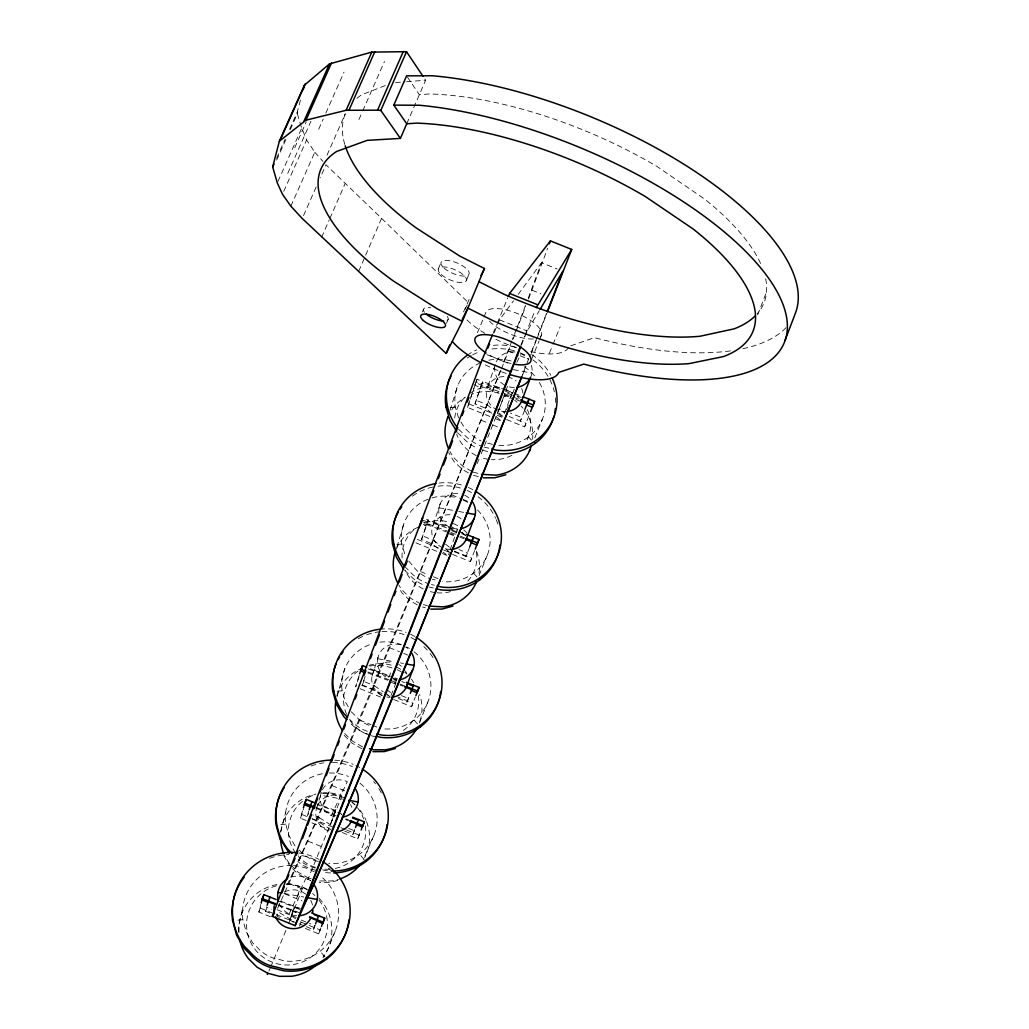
<?xml version="1.0" encoding="UTF-8"?>
<svg xmlns="http://www.w3.org/2000/svg" width="1029" height="1029" viewBox="0 0 1029 1029"><rect width="100%" height="100%" fill="white"/><g stroke="black" fill="none" stroke-linecap="round" stroke-linejoin="round"><path stroke-width="0.75" stroke-dasharray="5 3.75" d="M238.934 932.647L238.947 924.942L242.831 907.128M242.085 913.173L242.227 912.453M280.634 832.294L285.702 812.241M283.605 821.091L283.798 820.28M270.421 916.762L258.858 912.041L260.761 904.465M258.858 912.041L261.623 903.578M269.739 913.019L265.546 911.308L266.717 906.832M336.972 696.813L344.908 668.413M289.522 129.32L297.304 111.942L301.265 97.073M306.218 820.563L300.455 818.209L302.989 809.141M300.455 818.209L303.684 808.46M308.739 811.251L307.079 816.987L308.597 813.283M316.508 808.678L320.559 795.185L342.451 799.16M290.898 865.08L298.166 872.232L308.327 878.007L307.864 879.538L310.694 880.258M396.885 547.184L404.474 522.076M359.185 675.307L355.648 686.922L359.777 674.638M381.708 695.36L372.82 689.237L362.401 685.005L365.166 676.156M362.401 685.005L365.256 677.018M293.484 922.267L289.869 920.003L293.651 907.938M297.625 895.912L300.095 888.04M450.033 410.352L457.931 385.18M289.869 920.003L295.284 903.951M334.824 811.727L330.335 825.284L336.367 807.958M389.361 676.645L367.842 668.747L368.112 667.885L373.964 670.175L373.386 671.963M371.983 676.336L379.071 654.251A18.548 17.969 19.2 0 1 403.561 645.852M438.11 548.418L431.897 543.762L421.504 539.556L428.218 519.992L457.738 531.054M421.504 539.556L428.218 519.992L422.649 517.741M489.843 416.436L467.488 407.394L473.829 388.19M476.08 381.643L477.057 379.277L482.742 381.566L480.479 387.521L474.806 385.232L475.591 382.827L503.181 393.181M467.488 407.394L477.057 379.277M339.326 798.594L342.245 789.757M286.654 883.821A46.614 46.446 8.3 0 1 291.181 884.181L302.899 887.268L288.609 923.746M440.361 503.4L433.338 524.378M491.798 413.221L485.572 408.191L474.974 403.908L481.276 385.129M474.974 403.908L482.742 381.566L504.66 389.592M495.283 364.69L487.862 386.351M390.994 695.501L396.499 681.622M396.641 679.577L395.355 683.192L389.284 680.812M507.503 386.287L505.329 392.306L512.082 395.033L511.001 397.991M450.007 550.013L455.32 535.35L450.483 533.446M502.834 416.346L498.01 412.127L504.789 393.785M450.895 530.411L452.104 527.067A43.321 41.507 19.5 0 1 457.892 529.896M456.091 533.254L456.876 531.093M306.282 926.692L313.459 929.624L315.028 925.29M512.223 392.358L504.056 414.571M506.641 409.825L508.275 405.387M514.294 389.039L512.455 394.017L505.689 391.303M344.664 831.123L352.883 834.468L354.966 828.885M352.883 834.468L355.442 827.959M528.25 298.05L541.511 262.691L557.126 268.981M528.507 299.092L547.634 248.349M305.407 928.454L318.656 933.856L320.919 927.888M318.656 933.856L321.382 926.949M398.274 698.459L407.021 702.01L409.748 694.807M407.021 702.01L410.121 694.112M342.245 832.538L357.732 838.841L360.562 831.458M357.732 838.841L360.935 830.699M454.368 551.776L465.996 556.483L469.52 547.479M524.623 410.301L520.365 421.157L521.793 417.645L510.371 413.041M757.691 314.874L766.515 291.953M501.509 368.742L510.744 345.127M513.034 339.184L525.639 306.526M393.734 699.463L411.561 706.704L415.343 696.929M452.541 554.425L470.33 561.615L474.652 550.541M277.637 908.208C358.336 731.58 428.99 550.541 500.93 370.221M531.157 353.359L536.392 340.033M536.971 338.554L546.875 313.369M506.461 419.51L524.61 426.842L530.076 412.899M522.385 375.469L525.896 366.646M549.435 353.179L552.406 345.86M552.997 344.393L560.149 326.836M524.61 426.842L526.038 423.343L509.291 416.578M470.33 561.615L471.745 558.142L453.969 550.939M411.561 706.704L413.002 703.154L398.146 697.122M534.771 437.917L542.347 419.266M479.064 575.494L487.154 555.557M427.858 702.087L418.97 723.94A43.462 42.305 19.1 0 0 419.575 694.472M285.856 930.538L271.283 965.665M299.516 926.049L301.111 922.151L297.497 919.887M531.414 359.674L539.093 340.869M539.685 339.429L541.46 335.081M313.459 929.624L315.054 925.701L309.523 923.45M465.996 556.483L467.41 552.997L459.024 549.602M373.9 835.484L363.224 859.717M335.158 931.374L328.238 948.314L323.003 957.6M521.034 344.754L524.687 335.853M525.304 334.374L535.041 310.629M521.343 345.268L527.195 331.004L539.325 310.642M504.84 393.49L503.876 395.856L510.024 398.339L512.082 395.033M498.01 412.127L499.438 408.616L504.274 412.848M335.158 811.624L333.615 815.38L336.097 816.396M448.515 554.695L449.467 552.38L444.502 548.663M485.572 408.191L487.013 404.693L476.414 400.41M331.042 829.76L317.768 821.335L319.286 817.643L312.61 814.917M431.897 543.762L433.325 540.276L422.945 536.083M372.82 689.237L374.273 685.687L363.867 681.455M481.238 453.738L504.724 394.84A44.183 41.726 19.7 0 1 513.587 399.586M493.032 333.46L496.711 324.559M497.329 323.08L507.76 297.895M494.203 332.663L499.515 319.839L513.51 300.79M474.806 385.232L476.273 381.682L481.945 383.971M265.546 911.308L267.154 907.398L271.347 909.109M477.392 332.817L483.398 318.398M483.99 316.958L485.791 312.636A30.021 10.882 22.4 0 1 520.828 315.015A30.021 10.882 22.4 0 1 539.53 337.332M463.513 311.954L470.485 296.403M477.083 463.706L480.041 456.644M446.535 323.26L448.194 319.312M466.407 280.441L469.147 273.92M438.251 269.083L441.017 262.575M422.366 311.967L423.472 309.33M358.722 271.244L381.566 218.367L325.961 164.743L320.199 177.824M406.738 123.776L425.62 80.223L423.884 77.625M321.614 237.313L329.203 219.974M329.833 218.534L345.011 183.869M268.955 971.016L270.704 967.016M358.915 119.57L362.105 112.302M362.748 110.849L384.46 61.47M327.029 155.16L345.165 114.078M303.529 215.614L316.353 186.545M318.694 129.23L323.235 118.978M325.833 113.126L344.033 72.12M290.873 206.199L314.784 152.189L306.591 139.957L300.777 125.409M277.946 181.477L301.626 128.329M294.718 147.79L306.243 121.911M287.734 173.425L310.964 121.229M283.772 191.304L306.591 139.957M276.569 158.299L284.994 139.468M276.672 160.087L286.384 138.375M290.255 129.693L297.368 113.782L297.304 111.942M289.136 913.893L306.076 878.007M390.75 672.915L388.177 678.343A18.548 17.969 19.2 0 1 379.058 654.277M331.299 815.573L347.313 781.68A19.062 18.741 18 0 0 322.064 790.516M516.867 362.388L521.021 353.68A18.869 17.699 19.7 0 1 528.559 359.751M465.095 309.279L467.179 305.137M518.179 294.435L541.511 262.691M385.309 85.561L361.603 94.797A229.403 92.018 22.5 0 0 356.15 98.977M570.786 345.808L594.415 337.666A262.781 104.276 22.5 0 0 731.233 350.773M337.859 880.361L330.823 882.342L319.144 882.458M395.509 82.577L405.014 81.831M406.596 81.715L425.62 80.223M319.633 880.978L331.312 880.953A44.607 44.015 17.5 0 0 338.438 879.396M284.004 893.468L303.671 897.005M377.643 658.714L394.364 661.788M400.435 662.908L403.471 663.473M438.971 507.786L454.098 510.603M458.638 511.452L464.684 512.571M513.42 369.643L531.929 373.128M473.456 475.308L480.44 477.122M422.546 606.994L425.286 607.702M322.566 869.814L325.421 870.56A56.235 55.373 17.7 0 0 331.299 871.01M308.327 878.007L311.157 878.753M446.663 525.613L441.222 524.173A43.321 41.507 19.5 0 0 422.212 525.729M423.369 604.628L427.485 605.708M499.181 393.348L493.637 391.869A44.183 41.726 19.7 0 0 472.568 393.914M492.441 444.348L489.56 443.589A34.214 32.246 19.6 0 1 485.212 442.521M473.07 472.067L480.067 473.919M391.933 667.872L383.753 665.712A43.462 42.305 19.1 0 0 369.308 666.175M499.888 389.232L482.344 382.775M446.483 527.864L427.871 521.021M373.964 670.175L391.071 676.297M335.557 810.376L317.974 804.086L317.768 804.807L335.313 811.096M280.428 901.07L300.314 908.466M277.418 900.697L300.095 909.109M480.877 386.325L498.37 392.769M449.634 531.967L422.572 521.844M426.418 524.558L446.419 531.929M368.06 672.014L389.579 679.95M367.79 672.876L387.843 680.285M316.315 807.662L334.001 814.183M316.096 808.382L336.251 815.894M278.409 904.813L299.465 912.749M278.229 905.456L296.648 912.363M514.346 393.412L521.639 396.255M516.828 395.728L521.201 397.438M504.634 393.721L510.821 396.139M513.6 397.233L519.156 399.406M504.21 394.904L510.384 397.335M515.941 399.509L520.095 401.13M459.166 531.607L466.317 534.411M461.648 533.742L465.931 535.414M450.843 532.443L455.693 534.347M460.143 536.083L464.593 537.833M459.77 537.099L464.22 538.849M401.722 681.52L404.59 682.651M392.01 680.915L395.651 682.343M400.114 684.105L404.59 685.867M399.818 684.954L402.789 686.124M345.847 818.865L348.651 819.959M345.59 819.573L348.394 820.679M506.114 390.12L512.892 392.834M531.942 290.191L540.842 293.779M499.515 319.839L527.195 331.004M508.455 351.069L518.642 355.172M520.095 355.764L528.816 359.288M486.82 354.619L510.217 364.06M452.065 529.922L456.04 531.53M395.072 677.905L397.734 678.986M393.438 678.227L396.101 679.294M468.928 403.921L491.27 412.938M497.226 415.356L503.194 417.761L494.473 410.725M495.798 418.842L501.766 421.247L493.045 414.224M481.238 420.308L486.974 422.623M492.724 424.951L498.46 427.267M451.538 494.82L461.494 498.846M462.921 499.425L470.047 502.306M451.782 530.745L457.069 532.893M421.98 519.799L427.537 522.05L426.083 525.575L423.305 524.456M449.004 533.742L455.024 536.186M417.35 539.376L442.161 549.422M443.628 550.013L449.467 552.38M415.922 542.836L440.746 552.895M442.213 553.486L448.052 555.853L443.075 552.136M420.539 571.584L427.652 574.465M433.338 576.767L439.023 579.07M389.464 647.64L399.471 651.691M403.754 653.428L408.037 655.164M338.052 812.203L341.962 814.402L337.872 812.73M393.207 678.896L395.869 679.963M390.287 681.905L395.123 683.873M401.451 695.617L408.462 698.459M361.501 685.173L381.991 693.495M360.047 688.697L380.55 697.032M359.52 719.991L371.083 724.686M372.524 725.278L376.858 727.027M331.968 785.577L345.178 790.954M348.638 828.422L354.4 830.763M340.933 827.702L345.152 829.413M346.567 829.991L359.237 835.149M301.973 814.531L310.617 818.055M312.057 818.634L335.094 828.011M312.43 819.161L317.768 821.335M311.98 822.904L329.267 829.94M308.121 841.22L323.518 847.484M289.329 883.641L305.484 890.226M284.879 893.918L301.96 900.877M299.966 909.546L294.255 907.218L292.635 911.192L296.532 912.774M276.955 909.649L296.172 917.482M301.253 920.08L308.147 922.897M301.111 922.151L320.251 929.959M299.117 923.772L304.854 926.113M260.466 908.157L274.91 914.061M276.364 914.64L296.596 922.897M471.809 471.359L462.973 466.42L454.664 458.548A44.183 41.726 19.7 0 1 449.943 451.448M420.629 603.894L410.738 598.338L402.609 590.543A43.321 41.507 19.5 0 1 398.982 585.269M468.298 472.813L462.021 469.263L453.789 461.211L448.683 452.567M362.594 746.887L352.69 741.279L344.561 733.394M417.35 604.885L409.966 600.692L401.915 592.768L399.059 587.893M361.976 748.803L352.111 743.195L344.046 735.195M279.335 917.431L276.724 915.874L278.332 911.964L293.985 921.328M291.464 916.093L296.288 919.129M319.286 817.643L331.222 825.232M374.273 685.687L383.161 691.81M384.434 692.684L389.515 696.183M386.505 689.546L391.457 693.186M387.534 694.909L390.004 696.736M433.325 540.276L439.537 544.933M445.506 544.122L450.342 548.02M445.287 548.586L448.914 551.505M487.013 404.693L493.238 409.722M458.587 429.234L463.822 434.212A41.867 39.436 19.5 0 0 481.829 446.277M457.493 432.579L462.716 437.531A41.726 39.334 19.5 0 0 476.62 447.898M404.616 566.49L409.735 571.404A41.019 39.231 19.4 0 0 427.344 583.314M404.744 570.31L408.822 574.221A40.89 39.115 19.4 0 0 424.9 585.54M351.236 711.759L355.417 715.811A33.648 32.696 18.9 0 0 369.823 725.638M381.566 218.367L467.68 301.986M292.596 868.592L297.754 873.75L307.864 879.538L341.705 796.549L330.489 793.591A44.607 44.015 17.5 0 0 318.913 793.591M314.784 152.189L322.913 161.321M407.433 77.098L419.343 94.694L429.44 93.948A229.763 91.105 22.5 0 1 657.377 166.711L704.788 199.214A229.763 91.105 22.5 0 1 760.958 264.286M460.966 421.954L464.812 428.128L469.095 432.193A34.214 32.246 19.6 0 0 481.032 440.939M408.757 561.037L415.189 568.715A33.533 32.079 19.4 0 0 429.569 578.439M348.252 706.794L345.281 701.829L342.13 690.781A44.761 43.462 19.1 0 1 372.845 643.627M295.027 845.864L288.943 835.574L285.766 824.1A45.971 45.276 17.6 0 1 323.453 773.589M283.657 855.369L289.496 865.505M480.517 362.787A45.52 42.858 19.7 0 0 455.358 407.291L458.664 418.25M428.051 499.206A44.607 42.626 19.5 0 0 401.824 544.058L405.014 554.914M297.368 113.782L300.352 123.956M291.914 865.582A48.106 47.861 11.4 0 0 242.857 919.643L246.137 931.747L252.452 942.603L256.928 947.027A36.169 36.015 8 0 0 278.46 959.311L284.57 960.906A48.106 47.861 11.4 0 0 320.765 876.258M546.348 313.832A367.97 4.386 -68 0 1 529.446 356.896M528.842 358.426A367.97 4.386 -68 0 1 526.411 364.588M525.793 366.144A367.97 4.386 -68 0 1 522.295 375.006M525.497 305.42A367.919 7.229 -67.9 0 1 516.97 327.672M516.417 329.126A367.919 7.229 -67.9 0 1 512.416 339.493M511.837 340.998A367.919 7.229 -67.9 0 1 502.384 365.334M500.171 370.98A367.919 7.229 -67.9 0 1 285.882 887.512M330.618 872.926A56.055 55.206 17.6 0 1 324.752 872.489M311.092 766A56.055 55.206 17.6 0 1 323.788 762.849M332.508 762.412A56.055 55.206 17.6 0 1 352.394 766.579M373.604 781.641A56.055 55.206 17.6 0 1 375.456 783.866M378.813 788.587A56.055 55.206 17.6 0 1 382.312 794.967M364.202 859.408A16.374 2.765 52.8 0 1 359.674 854.186M359.983 783.223A45.971 45.276 17.6 0 1 374.132 834.918A45.971 45.276 17.6 0 1 328.714 863.588M329.383 773.023A45.971 45.276 17.6 0 1 348.419 776.432M366.517 821.566A44.607 44.015 17.5 0 1 364.588 857.839M289.856 864.064A44.607 44.015 17.5 0 1 284.544 855.369M280.827 831.393A44.607 44.015 17.5 0 1 316.057 794.054M351.789 802.247A44.607 44.015 17.5 0 1 355.134 805.025M360.06 810.337A44.607 44.015 17.5 0 1 365.977 820.242M285.779 824.088A16.361 2.997 -8.2 0 1 278.82 824.653M334.669 760.199A56.235 55.373 17.7 0 1 353.14 764.328M355.815 765.499A56.235 55.373 17.7 0 1 359.726 767.518M316.186 870.341A42.138 41.559 17 0 1 297.741 861.479M315.388 868.077A42.279 41.687 17 0 1 298.32 859.524M365.334 825.901A38.703 38.163 17.6 0 1 332.521 868.926M329.653 869.196A38.703 38.163 17.6 0 1 322.399 868.952M315.311 867.357A38.703 38.163 17.6 0 1 298.423 856.488M295.709 853.131A38.703 38.163 17.6 0 1 303.362 800.678M308.173 797.565A38.703 38.163 17.6 0 1 316.122 794.311M321.743 793.153A38.703 38.163 17.6 0 1 341.538 795.726M352.523 802.491A38.703 38.163 17.6 0 1 354.632 804.472M357.475 807.701A38.703 38.163 17.6 0 1 363.636 818.955M328.804 831.008A18.638 18.342 17.9 0 1 316.893 807.083M317.511 805.617A18.638 18.342 17.9 0 1 345.345 798.8M350.452 804.446A18.638 18.342 17.9 0 1 351.841 807.366M334.837 816.82A19.062 18.741 18 0 1 321.575 791.635M299.31 850.07A34.549 34.073 17.1 0 0 318.424 861.479A58.666 58.344 11.4 0 0 298.101 854.97M568.664 347.583A60.055 21.776 22.4 0 1 530.411 351.571M516.712 347.789A60.055 21.776 22.4 0 1 494.023 338.387M484.929 333.383A60.055 21.776 22.4 0 1 465.134 318.09M533.421 338.953A30.021 10.882 22.4 0 1 489.508 321.228M786.092 327.634A262.781 104.276 22.5 0 1 741.497 349.011M765.653 278.743A229.763 91.105 22.5 0 1 757.138 313.858M506.191 373.398A60.222 21.326 22.4 0 1 483.437 363.97M511.014 363.546A30.111 10.663 22.4 0 1 487.257 353.693M344.779 144.394A229.403 92.018 22.5 0 1 346.413 111.338M447.191 316.34A13.338 4.746 22.9 0 1 445.879 320.932M424.514 312.314A13.338 4.746 22.9 0 1 430.739 307.812M412.475 496.145A54.383 51.964 19.5 0 1 435.01 486.588M438.084 486.138A54.383 51.964 19.5 0 1 465.79 489.907M467.23 490.511A54.383 51.964 19.5 0 1 471.475 492.582M478.099 496.788A54.383 51.964 19.5 0 1 495.592 518.243M496.197 519.645A54.383 51.964 19.5 0 1 497.792 523.967M476.993 576.883A15.859 3.962 53.2 0 1 473.597 573.102M477.482 509.908A44.607 42.626 19.5 0 1 485.971 558.232A44.607 42.626 19.5 0 1 442.303 581.604M432.116 497.843A44.607 42.626 19.5 0 1 457.789 498.1M463.23 500.094A44.607 42.626 19.5 0 1 468.401 502.782M396.294 549.062A43.321 41.507 19.5 0 1 419.227 526.771M461.918 532.546A43.321 41.507 19.5 0 1 465.635 535.607M476.453 551.132A43.321 41.507 19.5 0 1 478.459 575.661M401.837 544.032A15.847 4.18 -8.7 0 1 395.946 544.354M433.26 587.919A40.89 39.115 19.4 0 1 429.08 586.967M439.087 483.064A54.563 52.119 19.5 0 1 463.938 485.752M468.324 487.45A54.563 52.119 19.5 0 1 473.97 490.306M434.251 585.141A41.019 39.231 19.4 0 1 431.46 584.549M476.414 552.239A37.571 35.976 19.5 0 1 467.59 581.334M450.573 591.598A37.571 35.976 19.5 0 1 436.695 592.768M435.306 592.601A37.571 35.976 19.5 0 1 428.437 591.045M423.228 588.935A37.571 35.976 19.5 0 1 405.13 570.272M402.107 557.962A37.571 35.976 19.5 0 1 416.205 527.864M424.553 523.234A37.571 35.976 19.5 0 1 449.12 522.127M453.082 523.491A37.571 35.976 19.5 0 1 459.307 526.681M463.783 529.986A37.571 35.976 19.5 0 1 466.806 532.868M451.525 549.319A18.072 17.261 19.6 0 1 431.743 531.71A18.072 17.261 19.6 0 1 451.075 514.757M457.12 516.404A18.072 17.261 19.6 0 1 461.108 518.899M457.365 528.906A18.483 17.609 19.6 0 1 438.778 509.342A18.483 17.609 19.6 0 1 460.079 493.817M464.671 495.271A18.483 17.609 19.6 0 1 468.748 497.817M435.216 579.932A33.533 32.079 19.4 0 1 432.36 579.301M467.282 358.041A55.502 52.247 19.7 0 1 471.243 355.584M472.607 354.838A55.502 52.247 19.7 0 1 478.292 352.278M492.055 348.96A55.502 52.247 19.7 0 1 518.809 352.304M520.301 352.883A55.502 52.247 19.7 0 1 526.102 355.597M532.881 359.867A55.502 52.247 19.7 0 1 554.322 391.805M555.338 397.837A55.502 52.247 19.7 0 1 555.621 402.442M531.556 440.078A16.181 4.669 53.5 0 1 528.623 436.875M539.35 382.454A45.52 42.858 19.7 0 1 538.334 426.791A45.52 42.858 19.7 0 1 496.788 445.3M488.814 360.214A45.52 42.858 19.7 0 1 512.133 361.269M524.224 366.813A45.52 42.858 19.7 0 1 535.183 376.498M451.718 409.864A44.183 41.726 19.7 0 1 465.468 397.143M514.744 400.397A44.183 41.726 19.7 0 1 516.995 402.159M521.163 406.082A44.183 41.726 19.7 0 1 523.028 408.204M524.983 410.764A44.183 41.726 19.7 0 1 532.585 439.267M455.371 407.278A16.168 4.901 -9.1 0 1 450.175 407.523M487.682 451.448A41.726 39.334 19.5 0 1 482.022 450.033M467.14 355.365A55.682 52.389 19.6 0 1 476.568 349.911M493.251 345.371A55.682 52.389 19.6 0 1 520.095 348.741M531.581 354.503A55.682 52.389 19.6 0 1 550.798 375.276M488.878 448.155A41.867 39.436 19.5 0 1 483.206 446.753M527.35 409.671A38.33 36.169 19.7 0 1 525.253 443.126M511.889 455.32A38.33 36.169 19.7 0 1 491.386 459.616M488.543 459.32A38.33 36.169 19.7 0 1 480.17 457.249M476.221 455.577A38.33 36.169 19.7 0 1 456.644 434.122M454.702 417.941A38.33 36.169 19.7 0 1 465.069 397.117M469.854 393.258A38.33 36.169 19.7 0 1 512.635 393.039M517.201 396.384A38.33 36.169 19.7 0 1 519.311 398.3M506.512 411.549A18.445 17.352 19.7 0 1 486.267 393.734A18.445 17.352 19.7 0 1 505.882 376.73M507.464 376.961A18.445 17.352 19.7 0 1 516.121 380.962M521.69 388.46A18.445 17.352 19.7 0 1 522.809 392.937M514.178 387.509A18.869 17.699 19.7 0 1 505.792 385.669M504.686 385.116A18.869 17.699 19.7 0 1 494.705 367.687M496.287 361.745A18.869 17.699 19.7 0 1 516.326 352.175M531.414 365.411A18.869 17.699 19.7 0 1 530.552 377.54M269.572 858.366A58.666 58.344 11.4 0 1 288.956 854.507M328.444 868.244A58.666 58.344 11.4 0 1 330.733 870.277M324.868 956.738A17.171 2.418 52.8 0 1 320.173 951.169M293.484 865.659A48.106 47.861 11.4 0 1 314.308 871.859M319.08 898.304A46.614 46.446 8.3 0 1 323.428 956.996M238.715 931.772A46.614 46.446 8.3 0 1 279.065 884.22M302.899 887.268A46.614 46.446 8.3 0 1 307.015 889.185M242.857 919.63A17.146 2.675 -8.2 0 1 235.551 920.312M298.706 852.912A58.872 58.537 11.7 0 1 319.016 859.408M318.939 899.989A40.465 40.298 9.6 0 1 306.359 960.134A40.465 40.298 9.6 0 1 248.799 937.908A40.465 40.298 9.6 0 1 280.12 884.991M286.101 884.425A40.465 40.298 9.6 0 1 307.697 890.098M312.623 893.532A40.465 40.298 9.6 0 1 314.887 895.526M296.712 915.784A19.975 19.847 13.7 0 1 279.296 903.822M290.834 877.261A19.975 19.847 13.7 0 1 310.462 880.798M284.493 891.976A19.5 19.397 12.6 0 1 305.986 894.433M310.745 900.336A19.5 19.397 12.6 0 1 312.469 905.096M358.221 638.752A54.576 52.981 19.1 0 1 365.218 635.356M366.671 634.803A54.576 52.981 19.1 0 1 378.839 631.87M381.952 631.574A54.576 52.981 19.1 0 1 406.674 635.575M410.97 637.53A54.576 52.981 19.1 0 1 416.449 640.707M423.845 646.534A54.576 52.981 19.1 0 1 429.183 652.296M430.135 653.518A54.576 52.981 19.1 0 1 433.621 658.727M417.504 723.889A15.924 3.306 52.9 0 1 414.121 720.004M414.07 651.781A44.761 43.462 19.1 0 1 427.807 702.215A44.761 43.462 19.1 0 1 382.608 728.802M379.933 642.16A44.761 43.462 19.1 0 1 401.439 644.681M406.751 647.035A44.761 43.462 19.1 0 1 409.298 648.463M336.882 695.707A43.462 42.305 19.1 0 1 361.616 668.464M397.245 669.738A43.462 42.305 19.1 0 1 402.198 672.529M342.142 690.768A15.911 3.524 -8.4 0 1 335.428 691.205M370.607 734.873A41.031 39.887 18.8 0 1 348.908 721.638M379.662 629.246A54.756 53.148 19 0 1 406.108 632.398M410.468 634.237A54.756 53.148 19 0 1 414.687 636.449M367.276 731.323A41.16 40.002 18.8 0 1 349.641 719.284M418.353 695.617A37.7 36.671 19.1 0 1 401.104 731.928M375.418 736.661A37.7 36.671 19.1 0 1 371.263 735.722M367.25 734.346A37.7 36.671 19.1 0 1 349.191 719.22M346.593 714.28A37.7 36.671 19.1 0 1 357.951 671.101M368.987 665.416A37.7 36.671 19.1 0 1 393.76 665.982M396.345 667.024A37.7 36.671 19.1 0 1 401.297 669.699M404.693 672.13A37.7 36.671 19.1 0 1 406.815 673.969M411.471 679.166A37.7 36.671 19.1 0 1 413.761 682.651M389.94 697.302A18.136 17.596 19.2 0 1 386.788 696.993M382.273 695.553A18.136 17.596 19.2 0 1 392.834 662.29M398.737 664.451A18.136 17.596 19.2 0 1 401.323 666.252M405.387 670.972A18.136 17.596 19.2 0 1 406.751 673.776M396.422 680.13A18.548 17.969 19.2 0 1 393.991 680.002M405.683 647.009A18.548 17.969 19.2 0 1 407.638 648.424M444.013 268.042A15.178 5.634 23 0 0 468.246 275.129A15.178 5.634 23 0 0 452.992 261.495A15.178 5.634 23 0 0 444.013 268.042M441.274 274.537A15.191 5.608 23 0 0 465.52 281.65A15.191 5.608 23 0 0 450.226 268.029A15.191 5.608 23 0 0 441.274 274.537"/><path stroke-width="1.5" d="M261.147 902.947L263.887 894.625L276.184 899.552M263.887 894.625L261.906 899.912L267.9 902.356M345.204 145.784A229.403 92.018 22.5 0 0 416.089 227.859L459.77 256.092L484.453 268.518L462.355 321.395L446.162 353.449L302.243 218.521L290.873 206.199L282.46 194.237L277.303 182.918L272.685 166.994L279.348 141.217L304.43 85.175L329.486 63.914L371.803 52.093L406.519 51.682L423.022 76.326M267.116 905.34L269.894 897.069L269.714 897.738M303.246 89.639L304.43 85.175M267.334 974.489L267.669 973.228L257.057 967.17L248.388 958.578A46.614 46.446 8.3 0 1 239.59 939.31M303.414 807.636L306.23 799.392L315.569 803.134M306.23 799.392L304.262 804.614L309.986 806.942M309.163 809.81L311.967 801.72L311.748 802.453M447.641 418.031L448.027 416.732A44.183 41.726 19.7 0 0 448.695 448.927M359.623 673.854L362.517 665.609L366.71 667.319M361.102 670.265L362.517 665.609M419.125 527.697L422.649 517.741L420.578 524.173M315.556 923.849L318.694 915.72L324.701 918.177L322.514 923.952M406.262 687.269L412.693 669.892M355.481 827.496L357.05 823.277L350.053 820.512M549.306 243.873L550.425 240.889L571.687 249.442L547.454 311.89M521.806 376.936C447.371 560.252 376.601 745.408 295.104 925.663L272.261 916.35L481.984 360.124L492.415 334.939M282.036 892.748L284.3 886.754M287.13 879.242L288.827 874.74M293.355 862.739L295.053 858.237M296.198 855.24L297.895 850.739M302.423 838.725L306.385 828.229M307.517 825.219L311.478 814.724M313.755 808.717L317.717 798.208M319.98 792.214L322.81 784.703M326.206 775.699L329.036 768.2M331.312 762.193L334.142 754.694M337.538 745.691L339.236 741.189M343.763 729.188L345.461 724.686M355.095 699.167L356.793 694.665M364.163 675.165L365.861 670.664M370.389 658.65L372.086 654.148M375.482 645.144L379.444 634.649M381.72 628.642L384.55 621.143M387.946 612.139L390.776 604.628M394.171 595.624L395.869 591.122M399.278 582.118L402.107 574.619M405.503 565.616L407.201 561.114M432.129 495.09L433.826 490.576M438.354 478.575L440.052 474.073M443.448 465.069L446.277 457.571M449.686 448.567L452.516 441.055M455.911 432.051L457.609 427.549M462.137 415.549L463.835 411.047M467.243 402.043L468.941 397.541M473.893 518.938L466.124 539.582A18.072 17.261 19.6 0 1 451.525 549.319M321.472 926.396L323.08 922.151L309.742 916.813M410.301 693.353L413.504 685.173L419.086 687.449L415.896 695.527M784.96 340.612L795.829 312.057A262.781 104.276 22.5 0 0 691.591 169.155A262.781 104.276 22.5 0 0 432.309 75.76L406.584 75.837L393.811 105.125L406.738 123.776L400.397 138.388L367.16 140.368L336.65 151.456A230.869 88.34 22.5 0 0 393.374 280.994L437.492 308.983L462.355 321.395M361.128 829.991L362.8 825.618L357.05 823.277M362.645 826.248L364.33 821.849L352.703 817.193M469.674 546.875L472.684 539.222M524.893 409.426L528.031 401.477M528.482 400.294L528.945 399.111L523.105 396.834M547.479 310.899L562.799 271.27L540.135 309.279M295.104 925.663L520.43 346.246M475.192 549.164L479.025 539.466L466.317 534.411M530.617 411.51L534.63 401.413L528.945 399.111L526.578 405.027L532.263 407.317L534.63 401.413M324.701 918.177L322.604 923.412L316.61 920.968M364.33 821.849L362.259 827.033L356.523 824.705L358.594 819.508M419.086 687.449L417.62 691.064L406.069 686.446M479.025 539.466L476.813 545.01L471.243 542.759L473.456 537.202M418.43 689.134L416.977 692.736L411.394 690.472M536.263 307.658L571.687 249.442M520.751 346.696L304.803 902.034L308.07 896.555A367.97 4.386 -68 0 0 521.742 376.408M508.365 296.403L509.599 293.445L550.425 240.889M487.72 348.329L489.495 344.059M420.527 523.324L421.98 519.799M361.989 667.345L360.51 670.947L364.69 672.644M446.162 353.449L449.763 344.831M529.408 451.088L529.935 449.84M476.131 582.646L476.581 581.591A43.321 41.507 19.5 0 1 442.894 606.878L428.861 606.068M279.348 141.217L306.012 120.149L346.117 110.296L377.592 110.18L403.304 51.45M400.397 138.388L380.807 110.45L406.519 51.682M346.117 110.296L371.803 52.093M349.088 109.987L374.788 51.733M304.005 121.062L329.486 63.914M306.012 120.149L331.505 62.949M280.3 139.815L305.407 83.696M272.685 166.994L273.984 164.1M480.955 275.489L484.453 268.518M462.214 319.389L467.899 308.121L492.634 320.495A230.496 89.266 22.5 0 0 689.25 363.597L723.49 356.574A230.496 89.266 22.5 0 0 693.031 228.901L645.35 196.552A230.496 89.266 22.5 0 0 416.809 123.12L406.738 123.776M272.261 916.35L274.602 913.006M395.29 748.52L384.332 751.569L372.961 751.672M452.992 606.055L442.084 609.052L430.765 609.129M505.882 474.768L494.769 477.79L483.231 477.842M393.811 105.125L419.536 105.254A263.63 102.18 22.5 0 1 772.843 284.506A263.63 102.18 22.5 0 1 583.777 364.099L558.747 372.395A60.222 21.326 22.4 0 1 510.5 374.749M377.592 110.18L380.807 110.45M277.959 892.375L280.981 892.915M308.211 897.828L317.279 899.462M348.702 800.292L358.066 802.003M406.506 664.027L414.108 665.429M466.201 512.854L475.269 514.551M267.669 973.228L279.489 976.328L291.709 976.264A46.614 46.446 8.3 0 0 317.459 963.903M376.987 733.883L381.154 734.989A54.756 53.148 19 0 0 439.01 700.53A54.756 53.148 19 0 0 416.05 637.26M376.177 736.198L380.331 737.291A54.576 52.981 19.1 0 0 440.669 691.475M369.488 748.7L373.617 749.794L384.975 749.819A43.462 42.305 19.1 0 0 416.951 728.223M491.708 448.914L495.939 450.046A55.682 52.389 19.6 0 0 546.528 430.392A55.682 52.389 19.6 0 0 552.2 378.067M491.901 452.567L494.717 453.313A55.502 52.247 19.7 0 0 553.975 415.999M481.469 474.292L495.759 475.166A44.183 41.726 19.7 0 0 531.427 445.416M437.029 585.874L441.171 586.98A54.563 52.119 19.5 0 0 498.525 553.383A54.563 52.119 19.5 0 0 475.334 491.116M436.013 588.652L440.155 589.746A54.383 51.964 19.5 0 0 499.914 545.01M314.835 807.109L304.674 803.147M310.205 806.209L314.617 807.842M275.515 903.732L262.241 898.6M268.08 901.7L275.322 904.388M520.545 399.959L533.176 404.976M521.484 401.683L527.041 403.857M466.086 538.424L477.585 543.003M465.7 539.428L471.629 541.756M406.326 682.356L413.504 685.173L413.182 686.021L408.886 684.336M404.281 686.703L411.716 689.636M352.432 817.914L356.844 819.65M349.796 821.232L356.793 823.997M311.633 912.942L318.694 915.72L318.463 916.363L314.231 914.691M309.51 917.444L316.842 920.338M509.599 293.445L537.485 304.687M481.984 360.124L510.075 371.469M361.038 669.223L365.218 670.921M478.948 281.689L503.593 294.062A229.763 91.105 22.5 0 0 699.926 336.264L734.23 328.83A229.763 91.105 22.5 0 0 755.247 315.864M347.596 717.303L344.522 714.319A54.756 53.148 19 0 1 379.662 629.246M346.876 719.657L343.815 716.686L336.547 704.569L332.727 691.102A54.576 52.981 19.1 0 1 336.136 663.821M292.017 853.337L287.824 849.221A56.235 55.373 17.7 0 1 281.624 790.954A56.235 55.373 17.7 0 1 331.737 760.122M289.368 853.26L279.875 838.635L276.016 824.641A56.055 55.206 17.6 0 1 284.145 787.738M456.657 431.241L449.995 420.527L445.969 407.15A55.502 52.247 19.7 0 1 451.075 376.074M403.715 569.333L396.422 557.384L392.551 544.135A54.383 51.964 19.5 0 1 398.442 511.915M244.169 877.235A58.666 58.344 11.4 0 0 232.567 920.376L236.554 935.142L244.272 948.391L249.713 953.793A44.106 43.925 7.2 0 0 275.991 968.791L283.451 970.746A58.666 58.344 11.4 0 0 348.934 919.939M387.071 824.563A56.055 55.206 17.6 0 1 333.576 872.926M360.716 863.923A44.607 44.015 17.5 0 1 339.84 878.946M283.965 854.057A44.607 44.015 17.5 0 1 280.505 838.596M362.247 769.023A56.235 55.373 17.7 0 1 385.965 831.921A56.235 55.373 17.7 0 1 331.299 871.01M366.183 861.376A16.374 2.765 52.8 0 1 365.707 860.939M354.864 787.97A19.062 18.741 18 0 1 342.258 817.193M351.262 821.399A18.638 18.342 17.9 0 1 336.033 831.844M480.775 362.594A60.222 21.326 22.4 0 1 452.438 341.589M486.074 352.934A30.111 10.663 22.4 0 1 483.771 334.644A30.111 10.663 22.4 0 1 526.591 351.931A30.111 10.663 22.4 0 1 513.767 364.112M443.653 321.087A13.338 4.746 22.9 0 1 426.225 314.064M400.024 509.316A54.383 51.964 19.5 0 1 401.747 506.834M393.785 544.277A15.847 4.18 -8.7 0 1 392.512 544.148M398.197 583.88A43.321 41.507 19.5 0 1 395.226 551.956M404.616 566.49A54.563 52.119 19.5 0 1 436.013 483.514M480.093 579.623A15.859 3.962 53.2 0 1 479.115 578.838M472.028 501.277A18.483 17.609 19.6 0 1 460.555 528.687M555.351 408.526A55.502 52.247 19.7 0 1 554.67 413.028M447.216 407.355A16.168 4.901 -9.1 0 1 445.943 407.162M457.596 428A55.682 52.389 19.6 0 1 467.14 355.365M535.35 443.293A16.181 4.669 53.5 0 1 534.848 442.946M516.609 387.354A18.869 17.699 19.7 0 0 530.552 377.54L521.343 401.812A18.445 17.352 19.7 0 1 508.094 411.381M233.236 920.376A17.146 2.675 -8.2 0 1 232.528 920.376M323.003 861.736A58.872 58.537 11.7 0 1 284.004 969.074L276.531 967.106A44.26 44.067 7.6 0 1 250.163 952.069L244.683 946.641A58.872 58.537 11.7 0 1 297.201 852.745M311.105 917.495A19.5 19.397 12.6 0 1 275.553 916.942M273.997 910.806A19.5 19.397 12.6 0 1 274.241 905.752M312.919 910.138A19.5 19.397 12.6 0 1 312.636 912.659M313.974 884.631A19.975 19.847 13.7 0 1 299.336 915.733M278.422 901.391A19.975 19.847 13.7 0 1 286.203 879.615M326.913 958.887A17.171 2.418 52.8 0 1 326.425 958.398M338.091 659.653A54.576 52.981 19.1 0 1 339.621 656.952M341.306 654.354A54.576 52.981 19.1 0 1 343.12 651.884M333.988 691.179A15.911 3.524 -8.4 0 1 332.689 691.115M342.657 730.796A43.462 42.305 19.1 0 1 335.621 701.907M420.539 726.796A15.924 3.306 52.9 0 1 419.588 725.959M410.931 651.936A18.548 17.969 19.2 0 1 399.226 679.886M407.638 682.883A18.136 17.596 19.2 0 1 391.522 697.25M423.395 320.572A13.351 4.721 22.9 0 0 444.669 326.913A13.351 4.721 22.9 0 0 431.125 315.17A13.351 4.721 22.9 0 0 423.395 320.572"/></g></svg>
